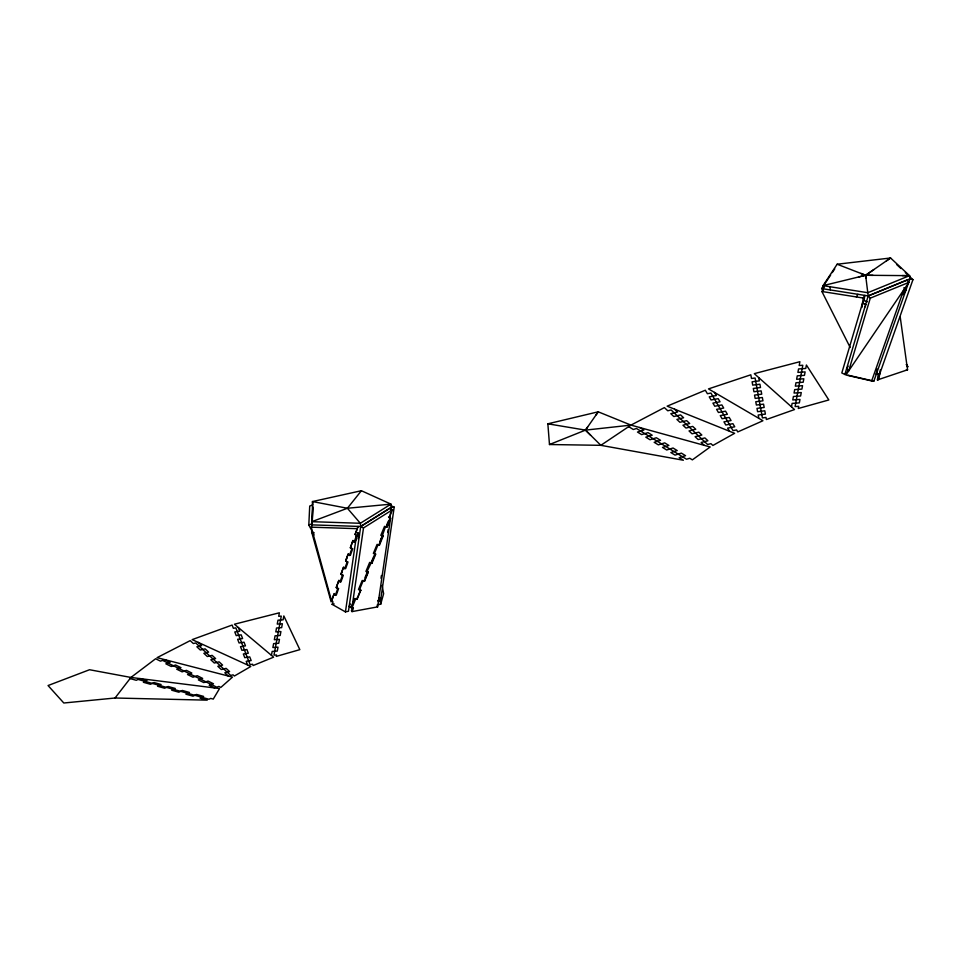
<?xml version="1.0" encoding="UTF-8"?>
<svg xmlns="http://www.w3.org/2000/svg" width="961" height="961" viewBox="0 0 961 961"><rect width="100%" height="100%" fill="white"/><g stroke="black" fill="none" stroke-linecap="round" stroke-linejoin="round"><path stroke-width="1.44" d="M312.818 506.207L312.205 524.886L311.244 527.169L331.557 600.889L332.518 598.607M313.875 534.496L308.805 525.03L309.718 506.063L312.938 504.813L312.481 501.558L361.396 490.723L390.971 504.141L391.343 507.348L360.711 526.484L312.205 524.886L312.481 501.558L347.401 508.261L390.971 504.141L360.339 523.277L311.832 521.679L347.401 508.261L361.396 490.723M312.793 507.732L312.025 523.781L308.805 525.03M861.909 307.496L863.242 298.03L864.78 295.387L864.071 300.373L862.546 303.015L841.812 372.952L844.887 374.49L848.803 370.393M865.308 306.787L865.801 304.505L862.546 303.015L865.621 304.541M876.792 370.49L876.396 373.312L879.663 374.093L912.95 279.675L905.298 272.564M877.201 369.108L876.6 373.324L879.663 374.093L875.988 374.045M880.264 369.877L878.895 379.463L877.405 379.943L878.174 374.562M347.401 508.261L360.339 523.277L360.711 526.484L348.471 611.232L345.443 611.893L356.471 535.625L359.486 534.965L358.081 538.953M350.212 603.964L349.155 606.535L351.93 607.989L363.498 527.937L392.46 509.75L389.673 508.297L360.711 526.484L363.498 527.937M381 578.282L381.409 575.507M387.679 532.502L388.088 529.727M388.7 525.571L390.538 512.958M390.959 510.087L391.367 507.228L394.202 507.144L380.592 600.373L377.757 600.469M352.026 611.604L353.372 608.349L352.699 607.436L351.366 610.691L352.026 611.604L377.625 606.884L390.574 518.159L389.914 517.246M271.422 655.33L272.155 651.426L277.273 651.077L278.005 647.173L272.888 647.522L273.609 643.618L278.726 643.269L279.459 639.365L274.341 639.714L275.062 635.81L280.192 635.461L280.912 631.557L275.795 631.906L276.528 628.001L281.645 627.653L282.366 623.749L277.248 624.097L277.981 620.193L283.099 619.845L283.831 615.941L299.832 649.648L276.275 656.399L276.54 654.982L273.981 655.15L281.273 616.121L278.714 616.289L279.363 612.794L234.424 624.218L273.609 657.168L253.103 665.553L252.587 664.243L250.1 664.628L235.853 627.881L233.367 628.278L232.118 625.058L192.164 639.618L250.821 666.478L234.376 676.027L233.103 674.838L230.7 675.439L195.744 642.957L193.353 643.546L190.206 640.627L157.075 657.66L232.502 677.109L220.85 687.403L218.892 686.43L216.754 687.187L162.589 660.387L160.451 661.144L155.622 658.753L130.936 677.445L115.032 698.01L63.81 703.008L48.05 685.541L89.541 669.733L130.936 677.445L219.528 688.557L213.246 699.103L210.711 698.395L208.957 699.272L138.048 679.427L136.306 680.304L130.071 678.562M791.48 406.827L792.128 403.38L799.336 402.887L799.972 399.44L792.765 399.944L793.414 396.497L800.621 396.004L801.258 392.556L794.05 393.061L794.699 389.613L801.906 389.109L802.543 385.673L795.336 386.166L795.984 382.73L803.192 382.226L803.828 378.778L796.621 379.283L797.27 375.835L804.477 375.343L805.114 371.895L797.906 372.4L798.555 368.952L805.762 368.459L806.399 365.012L828.826 399.968L798.291 408.497L798.699 406.323L795.083 406.575L802.795 365.264L799.192 365.516L799.9 361.696L754.289 373.649L794.531 409.554L766.385 419.525L766.001 417.434L762.409 417.891L755.094 378.021L751.49 378.478L750.817 374.802L708.497 388.905L762.938 420.75L737.76 431.933L736.582 429.939L733.027 430.588L710.948 393.073L707.392 393.722L705.326 390.226L667.138 406.167L734.624 433.315L712.87 445.472L710.96 443.67L707.572 444.487L671.138 409.963L667.763 410.791L664.387 407.596L630.969 425.11L600.841 445.327L549.476 444.523L547.854 423.813L598.222 411.813L630.969 425.11L710.191 446.973L692.352 459.863L689.722 458.253L686.55 459.238L636.494 428.498L633.311 429.495L628.674 426.648M377.289 604.781L380.688 604.229L383.631 593.706L382.094 585.393M844.887 374.49L868.179 295.928L865.633 275.266L860.876 273.429M848.191 366.213L846.653 368.531L848.767 370.754L870.282 298.15L908.83 282.414L906.728 280.192L868.179 295.928L823.421 288.853L821.895 291.495L850.197 347.51M908.83 282.414L845.884 374.994L871.663 380.928L903.748 289.886L905.947 290.03L902.884 294.595M871.663 380.928L873.849 381.145L909.887 278.906L909.538 275.663L890.583 257.992L837.139 264.227L823.06 285.645L823.421 288.853M331.557 600.889L333.911 594.246L336.266 595.159L338.608 588.528L336.254 587.615L338.596 580.973L340.963 581.885L343.305 575.255L340.951 574.342L343.293 567.699L345.66 568.612L348.002 561.969L345.648 561.056L347.99 554.425L350.357 555.338L352.699 548.695L350.345 547.782L352.687 541.151L355.053 542.064L358.357 533.151L356.002 532.238L355.041 534.508L357.396 535.421M355.041 534.508L358.057 526.4L356.002 532.238M345.443 611.893L332.146 604.373L332.986 602.006L331.857 600.181L334.2 593.55L335.329 595.364L337.683 588.733L336.554 586.907L338.897 580.264L340.026 582.09L342.38 575.459L341.251 573.633L343.594 566.99L344.723 568.816L347.077 562.173L345.948 560.359L348.29 553.716L349.42 555.542L351.774 548.899L350.645 547.085L352.987 540.442L354.116 542.268L356.471 535.625M357.42 535.806L358.357 533.151M353.372 608.349L351.041 607.52L354.765 598.499L357.096 599.328L360.807 590.306L360.147 589.393M351.93 607.989L355.654 598.967L356.879 599.039L360.603 590.018L359.378 589.946L363.09 580.924L364.315 580.997L368.039 571.975L366.814 571.903L375.487 553.944L373.625 552.971M392.46 509.75L389.133 517.787L390.37 517.871L386.646 526.88L385.421 526.808L379.199 544.923L377.973 544.851L374.249 553.872L375.487 553.944M364.928 577.801L367.054 572.648M373.961 555.902L371.306 562.341L371.979 563.254L375.691 554.233L373.373 553.404L377.084 544.382L379.415 545.211L383.139 536.19L382.466 535.277M379.811 541.728L381.409 537.86M386.718 524.97L388.316 521.114M360.807 590.306L358.489 589.489L362.201 580.468L364.531 581.297L368.255 572.275L367.582 571.363M383.139 536.19L380.808 535.373L384.532 526.352L386.851 527.181L390.574 518.159M350.345 547.782L351.306 545.512M345.648 561.056L346.609 558.785M340.951 574.342L341.912 572.059M336.254 587.615L337.215 585.333M856.359 296.937L857.885 294.294M823.541 290.414L821.631 288.636L830.64 275.062M832.274 272.6L834.737 268.9M902.884 294.522L905.947 290.03L903.833 287.807M549.476 444.523L585.477 430.12L587.591 427.068M596.096 414.864L598.222 411.813L585.477 430.12L547.854 423.813M873.945 269.512L865.621 275.266L858.533 276.996M886.414 260.863L890.583 257.992L865.633 275.266L823.06 285.645L867.807 292.709L909.538 275.663L909.911 278.87L912.95 279.675M821.631 288.636L824.442 287.195M909.911 278.87L868.179 295.928L870.282 298.15M877.405 379.943L907.544 369.793L900.253 317.202M906.043 370.261L907.544 369.793M332.146 604.373L334.164 603.928M377.937 601.057L380.208 600.685L380.688 604.229M590.595 435.189L585.477 430.12L630.969 425.11M872.948 275.339L865.633 275.266L837.139 264.227M902.223 275.591L909.538 275.663L865.633 275.266L865.993 278.173M115.032 698.01L207.216 700.149L200.116 698.167L203.624 696.413L196.537 694.431L193.029 696.184L185.941 694.202L189.437 692.449L182.35 690.454L178.842 692.208L171.755 690.226L175.262 688.472L168.163 686.49L164.667 688.244L157.568 686.262L161.076 684.508L153.988 682.526L150.481 684.28L143.393 682.286L146.889 680.532L139.801 678.55M311.244 527.169L357.108 528.682M903.748 289.886L905.935 290.102M821.895 291.495L863.242 298.03M848.07 375.21L873.849 381.145M371.979 563.254L369.649 562.425L365.925 571.447L368.255 572.275M331.137 601.91L311.604 531.829L314.187 532.838M390.202 505.33L394.202 507.144M864.071 300.373L867.339 301.862M164.715 659.63L170.133 662.309L165.869 663.823L171.286 666.502L175.551 664.988L180.968 667.667L176.704 669.18L182.122 671.859L186.386 670.346L191.804 673.024L187.539 674.538L192.957 677.217L197.221 675.703L202.639 678.394L198.374 679.907L203.792 682.586L208.056 681.073L213.474 683.751L209.21 685.265L214.627 687.944M388.508 516.898L390.37 517.871M380.208 600.685L379.295 597.634M639.666 427.513L643.834 430.072L637.491 432.054L641.66 434.612L648.002 432.63L652.183 435.201L645.828 437.171L649.996 439.742L656.351 437.76L660.519 440.318L654.177 442.3L658.345 444.859L664.688 442.877L668.868 445.436L662.513 447.418L666.682 449.988L673.036 448.006L677.205 450.565L670.862 452.547L675.03 455.106L681.373 453.124L685.553 455.682L679.199 457.664L683.379 460.235L600.841 445.327L585.477 430.12M896.553 264.443L900.925 268.503M198.146 642.356L201.642 645.612L196.849 646.789L200.332 650.044L205.137 648.855L208.633 652.111L203.828 653.288L207.324 656.531L212.129 655.354L215.624 658.597L210.819 659.787L214.315 663.03L219.12 661.853L222.616 665.096L217.811 666.285L221.306 669.529L226.111 668.351L229.607 671.595L224.802 672.784L228.298 676.027M674.526 409.146L677.565 412.017L670.79 413.674L673.829 416.545L680.604 414.9L683.631 417.771L676.868 419.428L679.907 422.299L686.671 420.654L689.71 423.525L682.935 425.182L685.974 428.053L692.749 426.408L695.776 429.279L689.013 430.936L692.052 433.807L698.815 432.162L701.854 435.033L695.079 436.69L698.118 439.561L704.893 437.916L707.921 440.787L701.158 442.444L704.185 445.315M846.665 368.459L848.767 370.754M386.19 526.268L386.851 527.181M378.754 544.298L379.415 545.211M363.871 580.384L364.531 581.297M376.952 605.971L377.625 606.884M356.423 598.415L357.096 599.328M350.381 606.607L351.041 607.52M906.343 364.507L907.965 366.874L906.451 364.591M311.604 531.829L313.766 535.337M714.503 392.424L716.341 395.548L709.23 396.845L711.068 399.98L718.179 398.671L720.029 401.794L712.906 403.103L714.744 406.227L721.867 404.929L723.705 408.053L716.594 409.35L718.432 412.485L725.543 411.176L727.381 414.299L720.269 415.608L722.107 418.732L729.219 417.434L731.057 420.558L723.945 421.855L725.783 424.99L732.907 423.681L734.745 426.804L727.633 428.113L729.471 431.237M238.328 627.497L239.757 631.173L234.784 631.942L236.214 635.617L241.187 634.849L242.604 638.524L237.643 639.293L239.061 642.969L244.034 642.2L245.463 645.876L240.49 646.645L241.92 650.321L246.893 649.54L248.31 653.216L243.337 653.997L244.767 657.66L249.74 656.892L251.169 660.567L246.196 661.336L247.626 665.012M758.685 377.577L759.298 380.892L752.103 381.805L752.715 385.121L759.911 384.22L760.511 387.535L753.328 388.448L753.929 391.764L761.124 390.863L761.737 394.178L754.541 395.091L755.154 398.407L762.349 397.506L762.962 400.833L755.766 401.734L756.379 405.049L763.563 404.149L764.175 407.476L756.98 408.377L757.592 411.692L764.788 410.791L765.4 414.119L758.205 415.02L758.818 418.347M380.208 597.598L380.592 600.373M829.956 286.726L830.316 289.946"/></g></svg>
